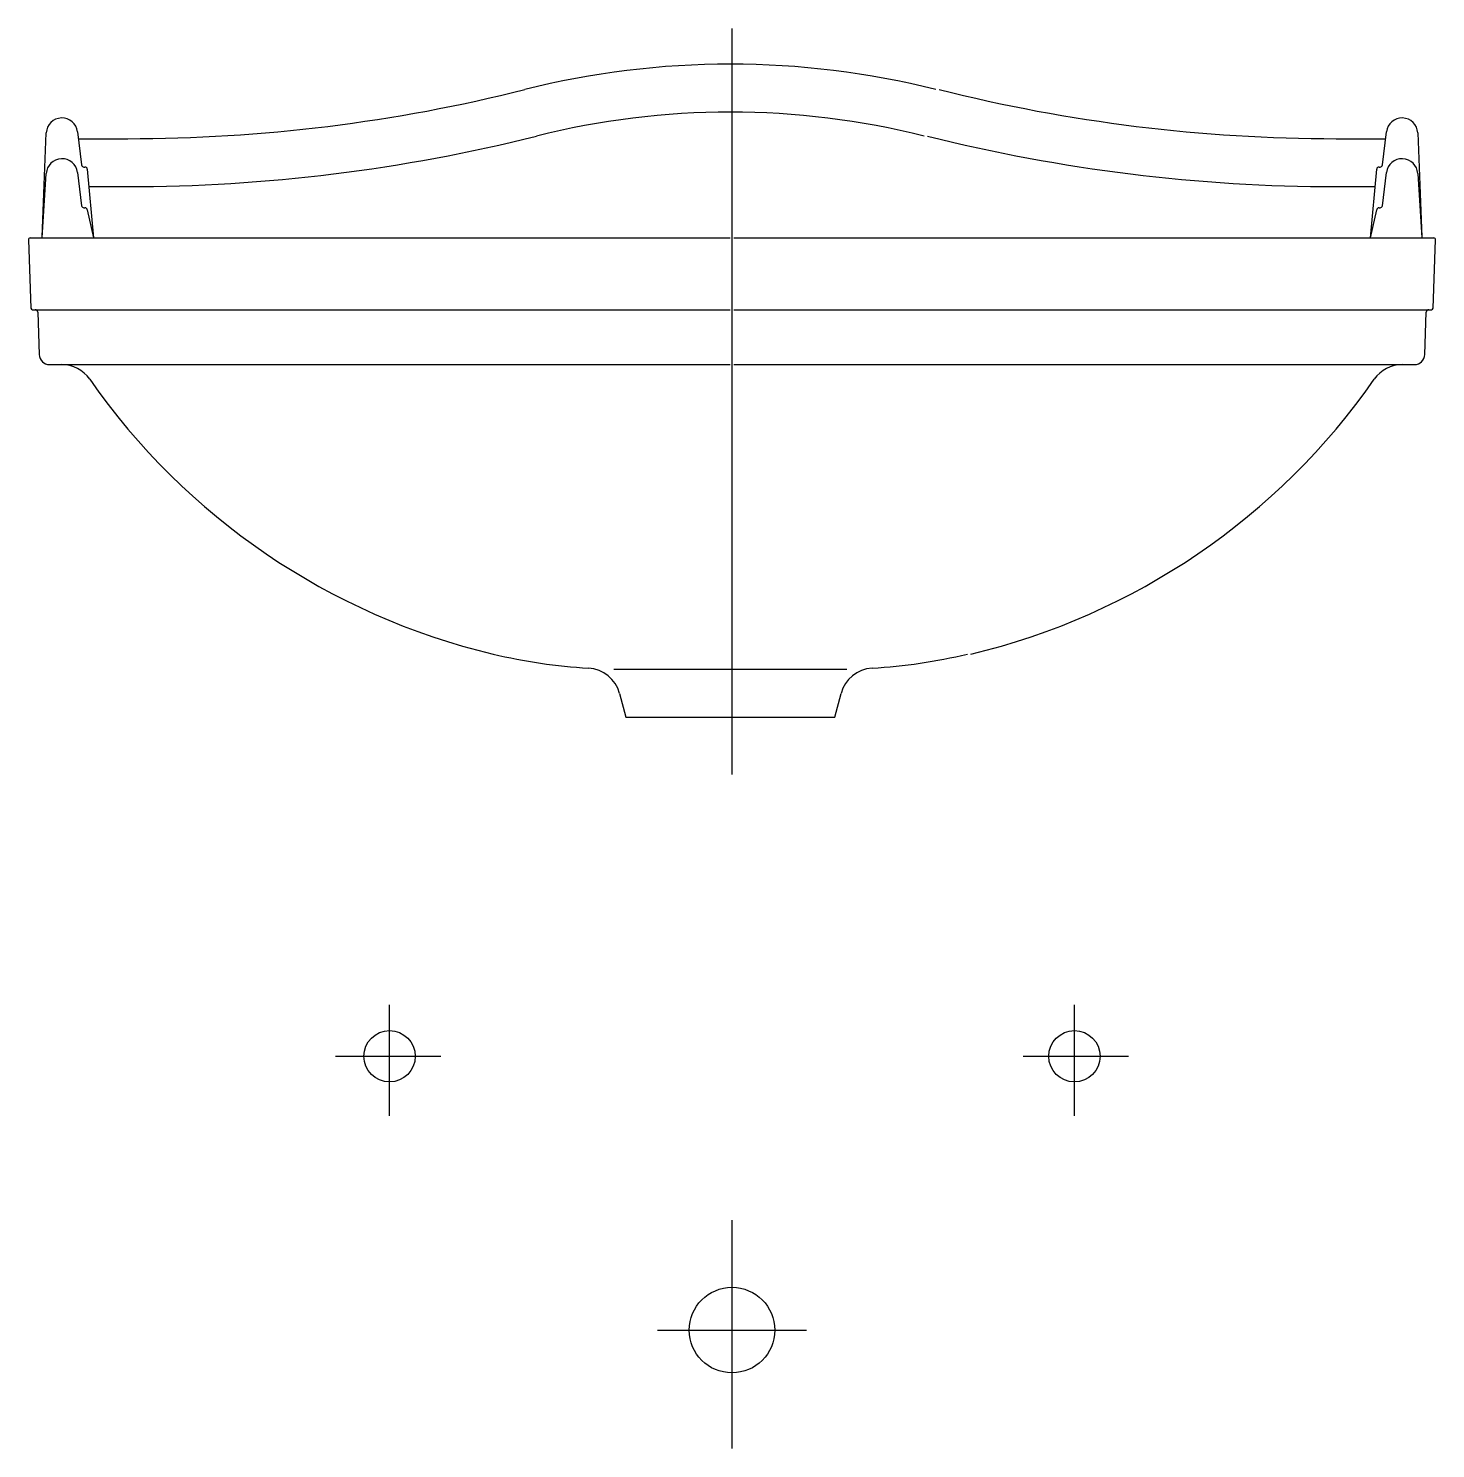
# Model space of a CAD drawing. Extents: x -996.9 to -914.7, y 831.1 to 914.
import ezdxf

# ---------------------------------------------------------------- set-up
doc = ezdxf.new("R2010")
doc.units = 0
doc.header["$LTSCALE"] = 20
doc.header["$MEASUREMENT"] = 0
doc.linetypes.add('CONTINU', pattern=[0])
doc.layers.get('0').update_dxf_attribs({"linetype": 'CONTINUOUS'})

msp = doc.modelspace()

# ---------------------------------------------------------------- linework, layer by layer
at = {"color": 2, "linetype": 'CONTINU'}
for p, q in [((-955.802, 870.438), (-955.802, 914.05)), ((-994.035, 908.012), (-993.797, 906.071)), ((-917.807, 906.071), (-917.569, 908.012)), ((-996.093, 901.866), (-995.861, 907.948)), ((-993.985, 907.605), (-991.102, 907.605)), ((-920.502, 907.605), (-917.619, 907.605)), ((-915.743, 907.948), (-915.511, 901.866)), ((-996.095, 901.806), (-995.861, 905.566)), ((-994.035, 905.63), (-993.797, 903.689)), ((-993.658, 905.948), (-993.603, 905.948)), ((-993.464, 905.825), (-993.102, 901.805)), ((-918.502, 901.805), (-918.14, 905.825)), ((-918.001, 905.948), (-917.946, 905.948)), ((-917.807, 903.689), (-917.569, 905.63)), ((-915.743, 905.566), (-915.509, 901.806)), ((-993.366, 904.805), (-991.102, 904.805)), ((-920.502, 904.805), (-918.238, 904.805)), ((-993.658, 903.566), (-993.603, 903.566)), ((-993.464, 903.443), (-993.102, 901.805)), ((-918.502, 901.805), (-918.14, 903.443)), ((-918.001, 903.566), (-917.946, 903.566)), ((-996.902, 901.702), (-996.762, 897.702)), ((-996.802, 901.805), (-955.902, 901.805)), ((-955.702, 901.805), (-914.802, 901.805)), ((-914.842, 897.702), (-914.702, 901.702)), ((-996.662, 897.605), (-955.902, 897.605)), ((-996.354, 897.475), (-996.267, 894.984)), ((-955.702, 897.605), (-914.942, 897.605)), ((-915.337, 894.984), (-915.25, 897.475)), ((-995.668, 894.405), (-955.902, 894.405)), ((-955.702, 894.405), (-915.937, 894.405)), ((-962.702, 876.609), (-949.102, 876.609)), ((-962.37, 875.182), (-962.002, 873.805)), ((-949.802, 873.805), (-949.434, 875.182)), ((-962.002, 873.805), (-949.802, 873.805)), ((-975.802, 850.507), (-975.802, 856.978)), ((-935.802, 850.507), (-935.802, 856.978)), ((-978.963, 853.978), (-972.802, 853.978)), ((-938.802, 853.978), (-932.641, 853.978)), ((-955.802, 831.052), (-955.802, 844.4)), ((-960.145, 837.978), (-951.459, 837.978))]:
    msp.add_line(p, q, dxfattribs=at)
for centre, radius in [((-975.802, 853.978), 1.5), ((-935.802, 853.978), 1.5), ((-955.802, 837.978), 2.5)]:
    msp.add_circle(centre, radius, dxfattribs=at)
for centre, radius, start, end in [((-955.902, 862.687), 49.272, 75.898, 104.10204), ((-991.102, 1002.803), 95.197, 270, 284.10197), ((-920.502, 1002.803), 95.197, 255.89797, 270), ((-955.902, 862.687), 46.472, 75.89801, 104.10204), ((-994.945, 907.9), 0.917, 6.99782, 177.0004), ((-916.659, 907.9), 0.917, 3.00054, 172.99971), ((-991.102, 1002.803), 97.997, 270, 284.10197), ((-920.502, 1002.803), 97.997, 255.89799, 270), ((-994.945, 905.518), 0.917, 6.99799, 177.00137), ((-916.659, 905.518), 0.917, 3.00053, 173.00084), ((-993.658, 906.088), 0.14, 186.98993, 270), ((-993.603, 905.808), 0.14, 7.00324, 90), ((-918.001, 905.808), 0.14, 90, 173.00304), ((-917.946, 906.088), 0.14, 270, 352.99912), ((-993.658, 903.706), 0.14, 186.98874, 270), ((-993.603, 903.426), 0.14, 7.0044, 90), ((-918.001, 903.426), 0.14, 90, 172.99484), ((-917.946, 903.706), 0.14, 270, 353.00725), ((-996.802, 901.705), 0.1, 90, 182.00504), ((-914.802, 901.705), 0.1, 358.00606, 90), ((-996.662, 897.705), 0.1, 181.99837, 270), ((-996.514, 897.442), 0.163, 11.41934, 90), ((-915.09, 897.442), 0.163, 89.95026, 168.5762), ((-914.942, 897.705), 0.1, 270, 357.99939), ((-995.668, 895.005), 0.6, 182.00568, 270), ((-915.937, 895.005), 0.6, 270, 357.99764), ((-994.963, 892.405), 2, 34.83748, 90), ((-916.641, 892.405), 2, 90, 145.16307), ((-960.491, 916.399), 40, 214.83855, 256.60139), ((-951.113, 916.399), 40, 283.39866, 325.1615), ((-962.252, 909.005), 32.4, 256.6013, 266.58344), ((-949.552, 909.005), 32.4, 273.41637, 283.39848), ((-964.302, 874.667), 2, 14.94915, 86.58428), ((-947.502, 874.667), 2, 93.41665, 165.05081)]:
    msp.add_arc(centre, radius, start, end, dxfattribs=at)

doc.saveas('drawing.dxf')
